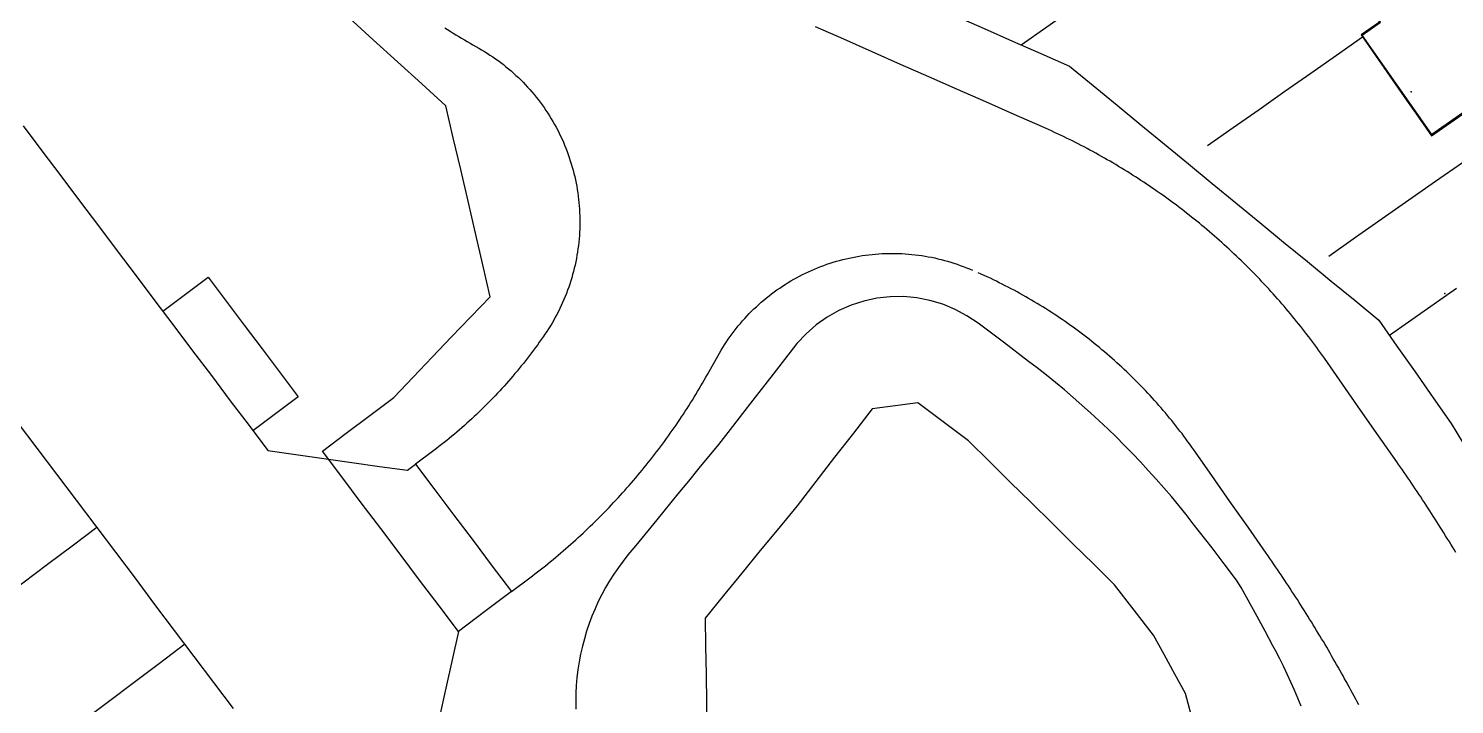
# Model space of a CAD drawing. Header units: metres. Extents: x 337936 to 338469, y 373266 to 374026.
# Drawn here: x 338285.5 to 338328.42, y 373551.28 to 373571.63 of the extents above; entities that cross this region are included whole.
import ezdxf

# ---------------------------------------------------------------- set-up
doc = ezdxf.new("R2010")
doc.units = ezdxf.units.M
for name, color, linetype in [('3D_LINES', 3, 'Continuous'), ('3D_Points', 1, 'Continuous'), ('PLOTS EXTERNAL LEVEL', 6, 'Continuous'), ('PLOTS FFL', 5, 'Continuous')]:
    doc.layers.add(name, color=color, linetype=linetype)

msp = doc.modelspace()

# ---------------------------------------------------------------- linework, layer by layer
at = {"layer": '3D_LINES'}
for points in [[(338315.375, 373571.136, 33.793), (338316.153, 373571.682, 33.793), (338316.932, 373572.227, 33.793), (338317.71, 373572.772, 33.793), (338318.489, 373573.317, 33.793), (338319.267, 373573.862, 33.793), (338320.046, 373574.407, 33.793), (338320.824, 373574.952, 33.793), (338321.603, 373575.497, 33.793), (338322.381, 373576.042, 33.793)], [(338336.244, 373572.898, 34.046), (338335.898, 373572.655, 34.041), (338335.094, 373572.092, 34.041), (338334.289, 373571.529, 34.041), (338333.485, 373570.965, 34.041), (338332.68, 373570.402, 34.041), (338331.875, 373569.839, 34.041), (338331.071, 373569.275, 34.041), (338330.266, 373568.712, 34.041), (338329.462, 373568.148, 34.041), (338328.657, 373567.585, 34.041), (338327.853, 373567.022, 34.041), (338327.048, 373566.458, 34.041), (338326.243, 373565.895, 34.041), (338325.439, 373565.332, 34.041), (338324.634, 373564.768, 34.041)], [(338300.039, 373554.676, 33.689), (338299.24, 373554.074, 33.682), (338298.442, 373553.473, 33.674), (338297.857, 373554.248, 33.661), (338297.272, 373555.024, 33.648), (338296.688, 373555.8, 33.633), (338296.103, 373556.576, 33.61), (338295.519, 373557.352, 33.59), (338294.934, 373558.128, 33.581), (338294.349, 373558.903, 33.572), (338295.064, 373559.442, 33.577), (338295.779, 373559.981, 33.582), (338296.494, 373560.52, 33.587), (338297.075, 373561.127, 33.59), (338297.655, 373561.734, 33.594), (338298.235, 373562.341, 33.597), (338298.815, 373562.948, 33.601), (338299.396, 373563.555, 33.604), (338299.174, 373564.512, 33.598), (338298.953, 373565.469, 33.592), (338298.731, 373566.426, 33.593), (338298.509, 373567.383, 33.595), (338298.288, 373568.34, 33.601), (338298.066, 373569.297, 33.654), (338297.337, 373569.959, 33.674), (338296.608, 373570.622, 33.672), (338295.879, 373571.284, 33.671), (338295.15, 373571.947, 33.66)], [(338313.411, 373572.002, 33.719), (338314.266, 373571.626, 33.741), (338315.121, 373571.249, 33.764), (338315.975, 373570.872, 33.787), (338316.83, 373570.495, 33.81), (338317.546, 373569.907, 33.834), (338318.263, 373569.318, 33.853), (338318.979, 373568.73, 33.868), (338319.695, 373568.142, 33.883), (338320.412, 373567.553, 33.899), (338321.128, 373566.965, 33.915), (338321.844, 373566.377, 33.931), (338322.561, 373565.788, 33.947), (338323.277, 373565.2, 33.962), (338323.993, 373564.612, 33.978), (338324.71, 373564.023, 33.994), (338325.426, 373563.435, 34.01), (338326.142, 373562.847, 34.026), (338326.687, 373562.069, 34.038), (338327.232, 373561.29, 34.038), (338327.777, 373560.512, 34.037), (338328.322, 373559.734, 34.036), (338328.829, 373558.89, 34.035)], [(338298.029, 373571.649, 33.678), (338298.113, 373571.596, 33.678), (338298.197, 373571.544, 33.679), (338298.282, 373571.492, 33.679), (338298.366, 373571.44, 33.679), (338298.451, 373571.388, 33.679), (338298.536, 373571.337, 33.679), (338298.622, 373571.286, 33.68), (338298.707, 373571.236, 33.68), (338298.793, 373571.185, 33.68), (338298.879, 373571.136, 33.68), (338298.965, 373571.086, 33.68), (338299.052, 373571.037, 33.681), (338299.138, 373570.987, 33.681), (338299.223, 373570.936, 33.681), (338299.307, 373570.884, 33.681), (338299.391, 373570.83, 33.681), (338299.473, 373570.775, 33.682), (338299.555, 373570.718, 33.682), (338299.636, 373570.66, 33.682), (338299.716, 373570.601, 33.682), (338299.794, 373570.54, 33.68), (338299.872, 373570.478, 33.675), (338299.949, 373570.415, 33.67), (338300.024, 373570.351, 33.665), (338300.099, 373570.285, 33.66), (338300.172, 373570.218, 33.655), (338300.245, 373570.15, 33.65), (338300.316, 373570.081, 33.645), (338300.386, 373570.01, 33.64), (338300.455, 373569.938, 33.635), (338300.523, 373569.866, 33.63), (338300.589, 373569.792, 33.625), (338300.654, 373569.717, 33.62), (338300.718, 373569.641, 33.617), (338300.781, 373569.564, 33.617), (338300.842, 373569.486, 33.617), (338300.903, 373569.407, 33.617), (338300.961, 373569.326, 33.617), (338301.019, 373569.245, 33.617), (338301.075, 373569.163, 33.616), (338301.13, 373569.08, 33.616), (338301.183, 373568.997, 33.616), (338301.235, 373568.912, 33.616), (338301.286, 373568.826, 33.616), (338301.335, 373568.74, 33.616), (338301.383, 373568.653, 33.616), (338301.429, 373568.565, 33.616), (338301.474, 373568.476, 33.616), (338301.517, 373568.387, 33.616), (338301.559, 373568.297, 33.616), (338301.599, 373568.206, 33.615), (338301.638, 373568.114, 33.615), (338301.675, 373568.022, 33.615), (338301.711, 373567.93, 33.615), (338301.745, 373567.836, 33.615), (338301.778, 373567.742, 33.615), (338301.809, 373567.648, 33.614), (338301.839, 373567.553, 33.614), (338301.867, 373567.458, 33.614), (338301.893, 373567.362, 33.614), (338301.918, 373567.266, 33.615), (338301.941, 373567.169, 33.616), (338301.963, 373567.072, 33.616), (338301.983, 373566.975, 33.617), (338302.001, 373566.877, 33.617), (338302.018, 373566.779, 33.618), (338302.033, 373566.681, 33.619), (338302.046, 373566.583, 33.619), (338302.058, 373566.484, 33.62), (338302.069, 373566.385, 33.62), (338302.077, 373566.286, 33.621), (338302.084, 373566.187, 33.621), (338302.089, 373566.088, 33.622), (338302.093, 373565.988, 33.622), (338302.095, 373565.889, 33.622), (338302.096, 373565.79, 33.623), (338302.094, 373565.69, 33.623), (338302.091, 373565.591, 33.624), (338302.087, 373565.492, 33.624), (338302.081, 373565.393, 33.624), (338302.073, 373565.293, 33.625), (338302.063, 373565.195, 33.625), (338302.052, 373565.096, 33.625), (338302.04, 373564.997, 33.625), (338302.025, 373564.899, 33.626), (338302.009, 373564.801, 33.626), (338301.992, 373564.703, 33.626), (338301.972, 373564.606, 33.626), (338301.951, 373564.508, 33.626), (338301.929, 373564.412, 33.627), (338301.905, 373564.315, 33.627), (338301.879, 373564.219, 33.627), (338301.852, 373564.124, 33.627), (338301.823, 373564.028, 33.627), (338301.793, 373563.934, 33.627), (338301.761, 373563.84, 33.627), (338301.727, 373563.746, 33.627), (338301.692, 373563.653, 33.627), (338301.656, 373563.561, 33.627), (338301.618, 373563.469, 33.627), (338301.578, 373563.378, 33.627), (338301.537, 373563.287, 33.627), (338301.494, 373563.198, 33.627), (338301.45, 373563.109, 33.627), (338301.405, 373563.02, 33.627), (338301.358, 373562.933, 33.627), (338301.309, 373562.846, 33.627), (338301.259, 373562.76, 33.626), (338301.208, 373562.675, 33.626), (338301.155, 373562.591, 33.626), (338301.101, 373562.507, 33.626), (338301.046, 373562.425, 33.626), (338300.989, 373562.343, 33.625), (338300.932, 373562.262, 33.625), (338300.875, 373562.181, 33.625), (338300.817, 373562.1, 33.625), (338300.758, 373562.02, 33.624), (338300.699, 373561.94, 33.624), (338300.64, 373561.861, 33.624), (338300.58, 373561.782, 33.623), (338300.519, 373561.703, 33.623), (338300.458, 373561.625, 33.623), (338300.396, 373561.547, 33.622), (338300.334, 373561.47, 33.622), (338300.271, 373561.393, 33.622), (338300.208, 373561.316, 33.621), (338300.144, 373561.24, 33.621), (338300.08, 373561.164, 33.621), (338300.015, 373561.089, 33.62), (338299.95, 373561.014, 33.62), (338299.884, 373560.939, 33.62), (338299.818, 373560.865, 33.619), (338299.751, 373560.792, 33.619), (338299.684, 373560.719, 33.619), (338299.617, 373560.646, 33.618), (338299.548, 373560.574, 33.618), (338299.48, 373560.502, 33.617), (338299.411, 373560.43, 33.617), (338299.341, 373560.36, 33.617), (338299.271, 373560.289, 33.616), (338299.201, 373560.219, 33.616), (338299.13, 373560.15, 33.615), (338299.058, 373560.081, 33.615), (338298.986, 373560.012, 33.615), (338298.914, 373559.944, 33.614), (338298.841, 373559.877, 33.614), (338298.768, 373559.809, 33.613), (338298.694, 373559.743, 33.613), (338298.62, 373559.677, 33.612), (338298.546, 373559.611, 33.612), (338298.471, 373559.546, 33.611), (338298.395, 373559.481, 33.611), (338298.319, 373559.417, 33.61), (338298.243, 373559.353, 33.61), (338298.167, 373559.29, 33.609), (338298.089, 373559.228, 33.609), (338298.012, 373559.166, 33.608), (338297.934, 373559.104, 33.607), (338297.856, 373559.043, 33.607), (338297.777, 373558.982, 33.606), (338297.698, 373558.922, 33.606), (338297.15, 373558.51, 33.602), (338297.728, 373557.743, 33.624), (338298.306, 373556.976, 33.648), (338298.883, 373556.21, 33.663), (338299.461, 373555.443, 33.676), (338300.039, 373554.676, 33.689), (338300.587, 373555.089, 33.694), (338300.666, 373555.149, 33.695), (338300.746, 373555.21, 33.696), (338300.825, 373555.271, 33.696), (338300.903, 373555.333, 33.697), (338300.982, 373555.395, 33.698), (338301.06, 373555.457, 33.699), (338301.138, 373555.52, 33.699), (338301.215, 373555.583, 33.7), (338301.292, 373555.646, 33.701), (338301.369, 373555.71, 33.701), (338301.446, 373555.774, 33.702), (338301.522, 373555.839, 33.703), (338301.598, 373555.904, 33.703), (338301.673, 373555.97, 33.704), (338301.748, 373556.035, 33.705), (338301.823, 373556.102, 33.705), (338301.898, 373556.168, 33.706), (338301.972, 373556.235, 33.707), (338302.046, 373556.302, 33.707), (338302.119, 373556.37, 33.708), (338302.192, 373556.438, 33.708), (338302.265, 373556.507, 33.709), (338302.338, 373556.575, 33.71), (338302.41, 373556.645, 33.71), (338302.482, 373556.714, 33.711), (338302.553, 373556.784, 33.711), (338302.624, 373556.854, 33.712), (338302.695, 373556.925, 33.712), (338302.765, 373556.996, 33.713), (338302.835, 373557.067, 33.713), (338302.905, 373557.139, 33.714), (338302.974, 373557.211, 33.714), (338303.043, 373557.283, 33.715), (338303.112, 373557.356, 33.715), (338303.18, 373557.429, 33.716), (338303.248, 373557.502, 33.716), (338303.315, 373557.576, 33.717), (338303.382, 373557.65, 33.717), (338303.449, 373557.724, 33.718), (338303.515, 373557.799, 33.718), (338303.581, 373557.874, 33.719), (338303.647, 373557.95, 33.719), (338303.712, 373558.025, 33.72), (338303.777, 373558.102, 33.72), (338303.841, 373558.178, 33.721), (338303.905, 373558.255, 33.721), (338303.969, 373558.332, 33.721), (338304.032, 373558.409, 33.722), (338304.095, 373558.487, 33.722), (338304.157, 373558.565, 33.723), (338304.219, 373558.643, 33.723), (338304.281, 373558.722, 33.723), (338304.342, 373558.801, 33.724), (338304.403, 373558.88, 33.724), (338304.464, 373558.959, 33.724), (338304.524, 373559.039, 33.725), (338304.583, 373559.119, 33.725), (338304.643, 373559.2, 33.725), (338304.701, 373559.281, 33.726), (338304.76, 373559.362, 33.726), (338304.818, 373559.443, 33.726), (338304.875, 373559.525, 33.727), (338304.933, 373559.607, 33.727), (338304.99, 373559.689, 33.727), (338305.046, 373559.771, 33.728), (338305.102, 373559.854, 33.728), (338305.157, 373559.937, 33.728), (338305.213, 373560.02, 33.728), (338305.267, 373560.104, 33.729), (338305.322, 373560.188, 33.729), (338305.375, 373560.272, 33.729), (338305.429, 373560.357, 33.729), (338305.482, 373560.441, 33.729), (338305.534, 373560.526, 33.73), (338305.587, 373560.612, 33.73), (338305.638, 373560.697, 33.73), (338305.69, 373560.783, 33.73), (338305.74, 373560.869, 33.73), (338305.791, 373560.955, 33.731), (338305.841, 373561.042, 33.731), (338305.89, 373561.128, 33.731), (338305.939, 373561.215, 33.731), (338305.988, 373561.303, 33.731), (338306.246, 373561.768, 33.732), (338306.295, 373561.855, 33.732), (338306.345, 373561.941, 33.732), (338306.397, 373562.026, 33.732), (338306.451, 373562.11, 33.732), (338306.506, 373562.193, 33.731), (338306.562, 373562.276, 33.731), (338306.619, 373562.357, 33.731), (338306.678, 373562.438, 33.731), (338306.738, 373562.518, 33.731), (338306.8, 373562.596, 33.731), (338306.863, 373562.674, 33.731), (338306.927, 373562.75, 33.731), (338306.992, 373562.826, 33.731), (338307.058, 373562.9, 33.732), (338307.126, 373562.973, 33.732), (338307.195, 373563.045, 33.732), (338307.266, 373563.116, 33.732), (338307.337, 373563.186, 33.733), (338307.409, 373563.254, 33.733), (338307.483, 373563.322, 33.734), (338307.558, 373563.388, 33.734), (338307.634, 373563.452, 33.735), (338307.711, 373563.516, 33.735), (338307.789, 373563.578, 33.736), (338307.868, 373563.639, 33.736), (338307.947, 373563.699, 33.737), (338308.028, 373563.757, 33.738), (338308.11, 373563.814, 33.739), (338308.193, 373563.87, 33.739), (338308.277, 373563.924, 33.74), (338308.362, 373563.977, 33.741), (338308.447, 373564.028, 33.742), (338308.534, 373564.078, 33.743), (338308.621, 373564.126, 33.744), (338308.709, 373564.173, 33.745), (338308.798, 373564.219, 33.746), (338308.887, 373564.263, 33.747), (338308.977, 373564.306, 33.748), (338309.068, 373564.347, 33.749), (338309.16, 373564.386, 33.751), (338309.252, 373564.424, 33.752), (338309.345, 373564.461, 33.753), (338309.438, 373564.496, 33.755), (338309.532, 373564.529, 33.756), (338309.627, 373564.561, 33.757), (338309.722, 373564.591, 33.759), (338309.817, 373564.62, 33.76), (338309.913, 373564.647, 33.762), (338310.01, 373564.673, 33.763), (338310.107, 373564.696, 33.765), (338310.204, 373564.719, 33.766), (338310.302, 373564.739, 33.768), (338310.4, 373564.758, 33.77), (338310.498, 373564.776, 33.771), (338310.596, 373564.791, 33.773), (338310.695, 373564.805, 33.775), (338310.794, 373564.818, 33.776), (338310.893, 373564.829, 33.778), (338310.993, 373564.838, 33.779), (338311.092, 373564.845, 33.78), (338311.192, 373564.851, 33.782), (338311.291, 373564.855, 33.783), (338311.391, 373564.858, 33.785), (338311.491, 373564.859, 33.786), (338311.591, 373564.858, 33.787), (338311.69, 373564.856, 33.789), (338311.79, 373564.852, 33.79), (338311.89, 373564.846, 33.792), (338311.989, 373564.838, 33.793), (338312.089, 373564.829, 33.795), (338312.188, 373564.819, 33.796), (338312.287, 373564.806, 33.797), (338312.386, 373564.792, 33.799), (338312.484, 373564.777, 33.8), (338312.582, 373564.759, 33.802), (338312.68, 373564.74, 33.803), (338312.778, 373564.72, 33.805), (338312.875, 373564.698, 33.806), (338312.972, 373564.674, 33.808), (338313.069, 373564.648, 33.809), (338313.165, 373564.621, 33.811), (338313.26, 373564.593, 33.812), (338313.355, 373564.563, 33.814), (338313.45, 373564.531, 33.816), (338313.544, 373564.498, 33.817), (338313.637, 373564.463, 33.819), (338313.73, 373564.426, 33.821), (338313.823, 373564.388, 33.822), (338313.914, 373564.349, 33.824)], [(338328.46, 373555.855, 34.023), (338328.409, 373555.939, 34.023), (338328.358, 373556.024, 34.023), (338328.306, 373556.108, 34.023), (338328.255, 373556.192, 34.023), (338328.203, 373556.276, 34.023), (338328.151, 373556.36, 34.023), (338328.099, 373556.444, 34.023), (338328.046, 373556.528, 34.024), (338327.994, 373556.612, 34.024), (338327.941, 373556.695, 34.024), (338327.889, 373556.779, 34.024), (338327.836, 373556.862, 34.024), (338327.782, 373556.946, 34.024), (338327.729, 373557.029, 34.024), (338327.676, 373557.112, 34.024), (338327.622, 373557.195, 34.024), (338327.568, 373557.277, 34.024), (338327.514, 373557.36, 34.024), (338327.46, 373557.443, 34.025), (338327.406, 373557.525, 34.025), (338327.351, 373557.608, 34.025), (338327.296, 373557.69, 34.025), (338327.241, 373557.772, 34.025), (338327.186, 373557.854, 34.025), (338327.131, 373557.936, 34.025), (338327.076, 373558.018, 34.025), (338327.02, 373558.099, 34.025), (338326.965, 373558.181, 34.025), (338326.909, 373558.262, 34.025), (338326.853, 373558.344, 34.025), (338326.796, 373558.425, 34.026), (338326.74, 373558.506, 34.026), (338326.683, 373558.587, 34.026), (338326.138, 373559.365, 34.026), (338325.594, 373560.143, 34.027), (338325.049, 373560.922, 34.028), (338324.504, 373561.7, 34.01), (338324.447, 373561.781, 34.008), (338324.389, 373561.862, 34.006), (338324.331, 373561.942, 34.005), (338324.273, 373562.022, 34.003), (338324.214, 373562.102, 34.002), (338324.155, 373562.182, 34), (338324.096, 373562.262, 33.999), (338324.036, 373562.341, 33.997), (338323.976, 373562.42, 33.995), (338323.915, 373562.498, 33.994), (338323.854, 373562.576, 33.992), (338323.793, 373562.654, 33.991), (338323.731, 373562.732, 33.989), (338323.669, 373562.809, 33.988), (338323.607, 373562.886, 33.986), (338323.544, 373562.963, 33.984), (338323.481, 373563.04, 33.983), (338323.417, 373563.116, 33.981), (338323.353, 373563.192, 33.98), (338323.289, 373563.267, 33.978), (338323.224, 373563.342, 33.976), (338323.159, 373563.417, 33.975), (338323.093, 373563.492, 33.973), (338323.028, 373563.566, 33.972), (338322.961, 373563.64, 33.97), (338322.895, 373563.714, 33.968), (338322.828, 373563.787, 33.967), (338322.761, 373563.86, 33.965), (338322.693, 373563.932, 33.963), (338322.625, 373564.005, 33.962), (338322.557, 373564.077, 33.96), (338322.488, 373564.148, 33.959), (338322.419, 373564.22, 33.957), (338322.35, 373564.291, 33.955), (338322.28, 373564.361, 33.954), (338322.21, 373564.431, 33.952), (338322.14, 373564.501, 33.95), (338322.069, 373564.571, 33.949), (338321.998, 373564.64, 33.947), (338321.927, 373564.709, 33.945), (338321.855, 373564.778, 33.944), (338321.783, 373564.846, 33.942), (338321.711, 373564.914, 33.94), (338321.638, 373564.981, 33.939), (338321.565, 373565.048, 33.937), (338321.492, 373565.115, 33.935), (338321.418, 373565.182, 33.934), (338321.344, 373565.248, 33.932), (338321.27, 373565.313, 33.93), (338321.195, 373565.379, 33.929), (338321.12, 373565.444, 33.927), (338321.045, 373565.508, 33.925), (338320.969, 373565.573, 33.924), (338320.893, 373565.637, 33.922), (338320.817, 373565.7, 33.92), (338320.741, 373565.763, 33.919), (338320.664, 373565.826, 33.917), (338320.587, 373565.888, 33.915), (338320.509, 373565.95, 33.914), (338320.432, 373566.012, 33.912), (338320.354, 373566.073, 33.91), (338320.275, 373566.134, 33.908), (338320.197, 373566.195, 33.907), (338320.118, 373566.255, 33.905), (338320.039, 373566.315, 33.903), (338319.959, 373566.374, 33.902), (338319.879, 373566.433, 33.9), (338319.799, 373566.492, 33.898), (338319.719, 373566.55, 33.897), (338319.638, 373566.608, 33.895), (338319.557, 373566.665, 33.893), (338319.476, 373566.722, 33.891), (338319.395, 373566.779, 33.89), (338319.313, 373566.835, 33.888), (338319.231, 373566.891, 33.886), (338319.149, 373566.946, 33.885), (338319.066, 373567.001, 33.883), (338318.983, 373567.056, 33.881), (338318.9, 373567.11, 33.879), (338318.817, 373567.164, 33.878), (338318.733, 373567.217, 33.876), (338318.649, 373567.27, 33.874), (338318.565, 373567.323, 33.873), (338318.481, 373567.375, 33.871), (338318.396, 373567.427, 33.869), (338318.311, 373567.478, 33.867), (338318.226, 373567.529, 33.866), (338318.141, 373567.579, 33.864), (338318.055, 373567.63, 33.862), (338317.969, 373567.679, 33.86), (338317.883, 373567.729, 33.859), (338317.797, 373567.777, 33.857), (338317.71, 373567.826, 33.855), (338317.624, 373567.874, 33.854), (338317.537, 373567.921, 33.852), (338317.449, 373567.969, 33.85), (338317.362, 373568.015, 33.848), (338317.274, 373568.062, 33.847), (338317.186, 373568.108, 33.845), (338317.098, 373568.153, 33.844), (338317.01, 373568.198, 33.842), (338316.921, 373568.243, 33.841), (338316.832, 373568.287, 33.839), (338316.743, 373568.331, 33.838), (338316.654, 373568.374, 33.836), (338316.564, 373568.417, 33.835), (338316.475, 373568.459, 33.833), (338316.385, 373568.501, 33.832), (338316.295, 373568.543, 33.829), (338316.204, 373568.584, 33.827), (338316.114, 373568.625, 33.825), (338316.023, 373568.665, 33.822), (338315.168, 373569.042, 33.799), (338314.314, 373569.419, 33.776), (338313.459, 373569.796, 33.753), (338312.604, 373570.172, 33.731), (338311.749, 373570.549, 33.708), (338310.894, 373570.926, 33.692), (338310.04, 373571.303, 33.681), (338309.185, 373571.68, 33.671)], [(338325.607, 373571.434, 33.907), (338326.042, 373570.814, 33.907), (338326.476, 373570.193, 33.907), (338326.91, 373569.573, 33.907), (338327.321, 373568.987, 33.907), (338327.731, 373568.401, 33.907), (338328.519, 373568.952, 33.907)], [(338320.982, 373568.104, 33.904), (338321.76, 373568.649, 33.911), (338322.538, 373569.194, 33.919), (338323.316, 373569.739, 33.927), (338324.094, 373570.284, 33.935), (338324.872, 373570.828, 33.924), (338325.651, 373571.373, 33.911)], [(338285.339, 373568.7, 33.619), (338285.906, 373567.948, 33.619), (338286.473, 373567.196, 33.619), (338287.04, 373566.443, 33.629), (338287.607, 373565.691, 33.638), (338288.174, 373564.938, 33.639), (338288.741, 373564.186, 33.597), (338289.308, 373563.434, 33.546), (338289.875, 373562.681, 33.529), (338290.441, 373561.929, 33.529), (338291.008, 373561.177, 33.529), (338291.575, 373560.424, 33.537), (338292.142, 373559.672, 33.546), (338292.709, 373558.92, 33.555), (338293.55, 373558.802, 33.564), (338294.39, 373558.683, 33.573), (338295.23, 373558.565, 33.582), (338296.07, 373558.447, 33.591), (338296.911, 373558.329, 33.6), (338297.15, 373558.51, 33.602)], [(338289.548, 373563.114, 33.529), (338290.227, 373563.626, 33.536), (338290.906, 373564.138, 33.548), (338291.448, 373563.419, 33.541), (338291.989, 373562.7, 33.541), (338292.531, 373561.981, 33.541), (338293.072, 373561.262, 33.549), (338293.614, 373560.544, 33.558), (338292.935, 373560.032, 33.553), (338292.256, 373559.521, 33.548)], [(338325.539, 373551.268, 33.994), (338325.492, 373551.355, 33.994), (338325.446, 373551.443, 33.995), (338325.399, 373551.53, 33.995), (338325.352, 373551.617, 33.995), (338325.305, 373551.705, 33.996), (338325.258, 373551.792, 33.996), (338325.21, 373551.879, 33.996), (338325.162, 373551.966, 33.996), (338325.114, 373552.052, 33.996), (338325.066, 373552.139, 33.996), (338325.018, 373552.226, 33.996), (338324.969, 373552.312, 33.996), (338324.92, 373552.398, 33.996), (338324.872, 373552.484, 33.996), (338324.822, 373552.571, 33.996), (338324.773, 373552.657, 33.996), (338324.723, 373552.742, 33.996), (338324.674, 373552.828, 33.997), (338324.624, 373552.914, 33.997), (338324.574, 373552.999, 33.997), (338324.523, 373553.085, 33.997), (338324.473, 373553.17, 33.997), (338324.422, 373553.255, 33.997), (338324.371, 373553.34, 33.997), (338324.32, 373553.425, 33.997), (338324.268, 373553.51, 33.997), (338324.217, 373553.595, 33.998), (338324.165, 373553.679, 33.998), (338324.113, 373553.763, 33.998), (338324.061, 373553.848, 33.998), (338324.009, 373553.932, 33.998), (338323.956, 373554.016, 33.998), (338323.903, 373554.1, 33.998), (338323.85, 373554.184, 33.998), (338323.797, 373554.268, 33.998), (338323.744, 373554.351, 33.998), (338323.691, 373554.435, 33.999), (338323.637, 373554.518, 33.999), (338323.583, 373554.601, 33.999), (338323.529, 373554.684, 33.999), (338323.475, 373554.767, 33.999), (338323.42, 373554.85, 33.999), (338323.365, 373554.933, 33.999), (338323.311, 373555.015, 33.999), (338323.255, 373555.098, 33.999), (338323.2, 373555.18, 33.999), (338323.145, 373555.262, 33.999), (338323.089, 373555.344, 33.999), (338323.033, 373555.426, 34), (338322.977, 373555.508, 34), (338322.921, 373555.59, 34), (338322.865, 373555.671, 34), (338322.808, 373555.753, 34), (338322.751, 373555.834, 34), (338322.207, 373556.612, 34.001), (338321.662, 373557.39, 34.002), (338321.117, 373558.168, 33.995), (338320.572, 373558.946, 33.975), (338320.514, 373559.028, 33.973), (338320.456, 373559.11, 33.97), (338320.398, 373559.19, 33.968), (338320.338, 373559.271, 33.966), (338320.279, 373559.351, 33.964), (338320.219, 373559.431, 33.962), (338320.158, 373559.51, 33.959), (338320.097, 373559.59, 33.958), (338320.035, 373559.668, 33.956), (338319.973, 373559.746, 33.955), (338319.91, 373559.824, 33.953), (338319.847, 373559.902, 33.952), (338319.783, 373559.979, 33.95), (338319.719, 373560.055, 33.948), (338319.654, 373560.132, 33.947), (338319.589, 373560.207, 33.945), (338319.523, 373560.283, 33.943), (338319.457, 373560.358, 33.942), (338319.391, 373560.432, 33.94), (338319.324, 373560.506, 33.939), (338319.256, 373560.58, 33.937), (338319.188, 373560.653, 33.935), (338319.119, 373560.726, 33.934), (338319.05, 373560.798, 33.932), (338318.981, 373560.87, 33.93), (338318.911, 373560.942, 33.929), (338318.841, 373561.013, 33.927), (338318.77, 373561.083, 33.925), (338318.699, 373561.153, 33.924), (338318.627, 373561.223, 33.922), (338318.555, 373561.292, 33.92), (338318.482, 373561.361, 33.919), (338318.409, 373561.429, 33.917), (338318.336, 373561.497, 33.915), (338318.262, 373561.564, 33.914), (338318.188, 373561.631, 33.912), (338318.113, 373561.698, 33.91), (338318.038, 373561.763, 33.909), (338317.962, 373561.829, 33.907), (338317.886, 373561.894, 33.905), (338317.81, 373561.958, 33.904), (338317.733, 373562.022, 33.902), (338317.656, 373562.086, 33.9), (338317.578, 373562.149, 33.898), (338317.5, 373562.211, 33.897), (338317.421, 373562.273, 33.895), (338317.343, 373562.334, 33.893), (338317.263, 373562.395, 33.892), (338317.184, 373562.456, 33.89), (338317.104, 373562.516, 33.888), (338317.023, 373562.575, 33.886), (338316.942, 373562.634, 33.885), (338316.861, 373562.692, 33.883), (338316.78, 373562.75, 33.881), (338316.698, 373562.807, 33.88), (338316.616, 373562.864, 33.878), (338316.533, 373562.921, 33.876), (338316.45, 373562.976, 33.874), (338316.367, 373563.031, 33.873), (338316.283, 373563.086, 33.871), (338316.199, 373563.14, 33.869), (338316.115, 373563.194, 33.867), (338316.03, 373563.247, 33.866), (338315.945, 373563.299, 33.864), (338315.859, 373563.351, 33.862), (338315.774, 373563.403, 33.861), (338315.688, 373563.454, 33.859), (338315.601, 373563.504, 33.857), (338315.515, 373563.554, 33.855), (338315.428, 373563.603, 33.854), (338315.34, 373563.652, 33.852), (338315.253, 373563.7, 33.85), (338315.165, 373563.747, 33.848), (338315.076, 373563.794, 33.847), (338314.988, 373563.841, 33.845), (338314.899, 373563.886, 33.843), (338314.81, 373563.932, 33.841), (338314.72, 373563.976, 33.84), (338314.631, 373564.02, 33.838), (338314.541, 373564.064, 33.836), (338314.451, 373564.107, 33.834), (338314.36, 373564.149, 33.833), (338314.269, 373564.191, 33.831), (338314.178, 373564.232, 33.829), (338314.087, 373564.273, 33.827)], [(338328.481, 373563.799, 34.042), (338328.176, 373563.586, 34.042), (338327.605, 373563.186, 34.042), (338327.035, 373562.787, 34.042), (338326.464, 373562.387, 34.042)], [(338314.842, 373562.181, 33.856), (338314.842, 373562.181, 33.856), (338314.08, 373562.755, 33.839), (338313.747, 373562.981, 33.832), (338313.392, 373563.173, 33.825), (338313.02, 373563.327, 33.818), (338312.634, 373563.443, 33.812), (338312.239, 373563.52, 33.805), (338311.838, 373563.557, 33.799), (338311.435, 373563.553, 33.793), (338311.034, 373563.508, 33.788), (338310.641, 373563.423, 33.783), (338310.257, 373563.299, 33.778), (338309.888, 373563.136, 33.774), (338309.538, 373562.938, 33.771), (338309.209, 373562.705, 33.767), (338308.906, 373562.44, 33.765), (338308.63, 373562.146, 33.763), (338308.525, 373562.016, 33.762), (338307.912, 373561.226, 33.759), (338307.299, 373560.436, 33.755), (338306.992, 373560.041, 33.753), (338306.686, 373559.646, 33.751), (338306.264, 373559.102, 33.749), (338305.679, 373558.389, 33.745), (338305.363, 373558.002, 33.743), (338305.046, 373557.615, 33.741), (338304.413, 373556.841, 33.737), (338303.779, 373556.067, 33.733), (338303.544, 373555.779, 33.732), (338303.397, 373555.592, 33.731), (338303.255, 373555.4, 33.73), (338303.121, 373555.203, 33.73), (338302.993, 373555.002, 33.729), (338302.872, 373554.797, 33.729), (338302.758, 373554.587, 33.729), (338302.652, 373554.374, 33.729), (338302.553, 373554.157, 33.729), (338302.461, 373553.937, 33.73), (338302.377, 373553.714, 33.73), (338302.301, 373553.488, 33.731), (338302.232, 373553.259, 33.732), (338302.172, 373553.029, 33.732), (338302.119, 373552.796, 33.733), (338302.074, 373552.562, 33.735), (338302.037, 373552.326, 33.736), (338302.009, 373552.09, 33.737), (338301.989, 373551.852, 33.739), (338301.976, 373551.614, 33.741), (338301.972, 373551.376, 33.743), (338301.976, 373551.137, 33.745)], [(338323.802, 373551.223, 33.987), (338323.704, 373551.468, 33.988), (338323.603, 373551.712, 33.988), (338323.497, 373551.954, 33.989), (338323.387, 373552.194, 33.989), (338323.273, 373552.433, 33.989), (338323.155, 373552.669, 33.99), (338323.033, 373552.903, 33.99), (338322.957, 373553.044, 33.99), (338322.718, 373553.483, 33.991), (338322.478, 373553.922, 33.992), (338322, 373554.8, 33.993), (338322, 373554.801, 33.993), (338321.864, 373555.025, 33.993), (338321.493, 373555.51, 33.994), (338321.122, 373555.995, 33.994), (338320.56, 373556.719, 33.996), (338320.343, 373556.994, 33.996), (338320.123, 373557.267, 33.989), (338319.899, 373557.536, 33.982), (338319.671, 373557.803, 33.974), (338319.44, 373558.066, 33.966), (338319.205, 373558.327, 33.958), (338318.968, 373558.584, 33.95), (338318.726, 373558.838, 33.943), (338318.481, 373559.089, 33.937), (338318.233, 373559.336, 33.931), (338317.982, 373559.581, 33.925), (338317.728, 373559.821, 33.919), (338317.47, 373560.059, 33.913), (338317.209, 373560.293, 33.908), (338316.945, 373560.524, 33.902), (338316.678, 373560.751, 33.896), (338316.408, 373560.974, 33.89), (338316.136, 373561.194, 33.884), (338315.86, 373561.41, 33.878), (338315.604, 373561.606, 33.872), (338314.842, 373562.181, 33.856)], [(338313.035, 373559.785, 33.847), (338312.273, 373560.36, 33.831), (338311.584, 373560.269, 33.821), (338310.895, 373560.177, 33.811), (338310.33, 373559.448, 33.808), (338309.765, 373558.72, 33.805), (338309.2, 373557.991, 33.802), (338308.634, 373557.263, 33.799), (338308.081, 373556.586, 33.796), (338307.527, 373555.91, 33.792), (338306.973, 373555.233, 33.789), (338306.42, 373554.556, 33.786), (338305.866, 373553.88, 33.783), (338305.88, 373553.029, 33.79), (338305.893, 373552.178, 33.797), (338305.907, 373551.327, 33.808), (338305.92, 373550.476, 33.82)], [(338291.672, 373551.158, 33.594), (338291.081, 373551.941, 33.581), (338290.49, 373552.725, 33.557), (338289.9, 373553.509, 33.548), (338289.309, 373554.292, 33.539), (338288.719, 373555.076, 33.53), (338288.128, 373555.86, 33.521), (338287.538, 373556.644, 33.512), (338286.947, 373557.427, 33.502), (338286.356, 373558.211, 33.493), (338285.766, 373558.995, 33.492), (338285.175, 373559.779, 33.492)], [(338320.578, 373550.67, 33.972), (338320.323, 373551.609, 33.975), (338320.004, 373552.194, 33.976), (338319.684, 373552.78, 33.976), (338319.365, 373553.365, 33.977), (338318.778, 373554.122, 33.979), (338318.19, 373554.879, 33.98), (338317.563, 373555.498, 33.966), (338316.935, 373556.117, 33.946), (338316.307, 373556.735, 33.926), (338315.68, 373557.354, 33.907), (338315.052, 373557.973, 33.893), (338314.425, 373558.592, 33.878), (338313.797, 373559.211, 33.863), (338313.035, 373559.785, 33.847)], [(338287.563, 373556.61, 33.512), (338286.819, 373556.049, 33.507), (338286.076, 373555.489, 33.501), (338285.332, 373554.929, 33.496), (338284.588, 373554.368, 33.491), (338283.844, 373553.808, 33.485), (338283.101, 373553.247, 33.48), (338282.357, 373552.687, 33.475), (338281.613, 373552.126, 33.456)], [(338298.442, 373553.473, 33.674), (338298.25, 373552.619, 33.677), (338298.059, 373551.765, 33.68), (338297.867, 373550.911, 33.683)], [(338290.212, 373553.094, 33.553), (338289.446, 373552.516, 33.547), (338288.679, 373551.938, 33.542), (338287.912, 373551.361, 33.536), (338287.146, 373550.783, 33.531), (338286.379, 373550.205, 33.526), (338286.957, 373549.439, 33.537), (338287.534, 373548.672, 33.552), (338288.112, 373547.905, 33.564), (338288.69, 373547.138, 33.577), (338289.268, 373546.372, 33.59), (338290.034, 373546.949, 33.597), (338290.801, 373547.527, 33.604), (338291.568, 373548.105, 33.612), (338292.334, 373548.683, 33.619), (338293.101, 373549.26, 33.626)]]:
    msp.add_polyline3d(points, dxfattribs=at)
at = {"layer": '3D_Points'}
for p in [(338327.117, 373569.718, 33.9), (338328.131, 373563.649, 34.05)]:
    msp.add_point(p, dxfattribs=at)
at = {"layer": 'PLOTS EXTERNAL LEVEL'}
msp.add_polyline3d([(338325.607, 373571.434, 34.05), (338327.731, 373568.401, 34.05), (338335.556, 373573.88, 34.05), (338330.206, 373581.521, 34.05), (338322.381, 373576.042, 34.05), (338324.504, 373573.009, 34.05), (338325.057, 373573.396, 34.05), (338326.16, 373571.821, 34.05), (338325.607, 373571.434, 34.05)], dxfattribs=at)
at = {"layer": 'PLOTS FFL'}
msp.add_polyline3d([(338325.642, 373571.428, 34.05), (338326.195, 373571.815, 34.05), (338325.063, 373573.431, 34.05), (338324.511, 373573.044, 34.05), (338322.416, 373576.036, 34.05), (338330.2, 373581.487, 34.05), (338335.522, 373573.886, 34.05), (338327.737, 373568.436, 34.05), (338325.642, 373571.428, 34.05)], dxfattribs=at)

doc.saveas('drawing.dxf')
